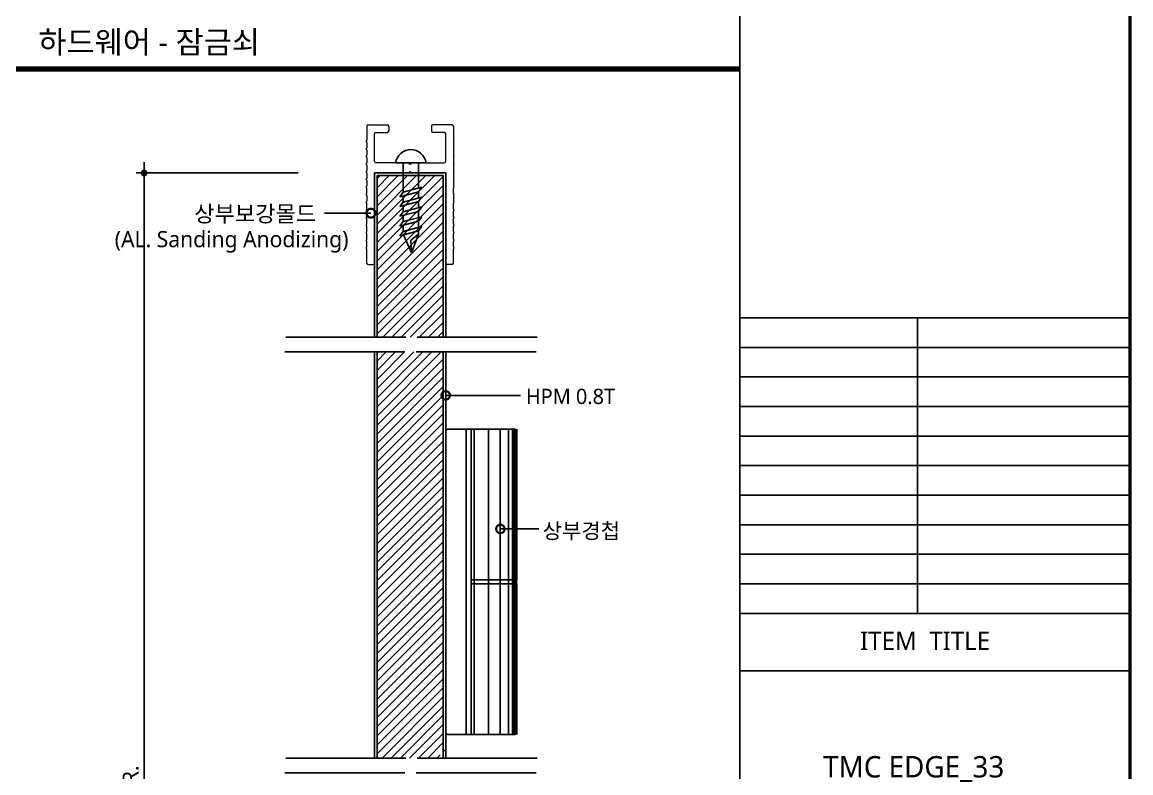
# Model space of a CAD drawing. Extents: x -256 to 8104, y -176 to 5714.
# Drawn here: x 5907 to 7984, y 2333 to 3740 of the extents above; entities that cross this region are included whole.
import ezdxf
from ezdxf.enums import TextEntityAlignment as Align

# ---------------------------------------------------------------- set-up
doc = ezdxf.new("R2010")
doc.units = 0
doc.header["$LTSCALE"] = 30
doc.linetypes.add('HIDDEN2', pattern=[4.762499999999999, 3.175, -1.5875])
doc.layers.get('0').update_dxf_attribs({"linetype": 'CONTINUOUS'})
doc.layers.get('DEFPOINTS').update_dxf_attribs({"linetype": 'CONTINUOUS'})
for name, color, linetype in [('C', 2, 'CONTINUOUS'), ('curior-0Line', 252, 'CONTINUOUS'), ('DIM', 7, 'CONTINUOUS'), ('HAT', 8, 'CONTINUOUS'), ('TIT', 3, 'CONTINUOUS'), ('기타', 1, 'CONTINUOUS'), ('문자', 3, 'CONTINUOUS'), ('부자재', 4, 'CONTINUOUS'), ('상부보강몰드', 4, 'HIDDEN2'), ('치수', 1, 'CONTINUOUS'), ('판넬', 2, 'CONTINUOUS'), ('해치', 8, 'CONTINUOUS')]:
    doc.layers.add(name, color=color, linetype=linetype)
doc.styles.add('돋움', font='malgun.ttf')
doc.dimstyles.new('10', dxfattribs={"dimscale": 10, "dimtxt": 3, "dimasz": 1, "dimexe": 1.5, "dimexo": 2, "dimgap": 1, "dimtad": 1, "dimdec": 0, "dimlunit": 6, "dimtxsty": '돋움', "dimblk": 'DIMDOT', "dimcen": -1, "dimdle": 1.5, "dimclrt": 3, "dimazin": 3, "dimtfac": 1, "dimtdec": 0, "dimtix": 1, "dimtmove": 2, "dimatfit": 3, "dimldrblk": 'DIMDOT', "dimarcsym": 0})
pattern_1 = [(45, (117208.7385569096, -1599.455123129874), (-8.556430250094222, 8.556430250094222), [])]

# ---------------------------------------------------------------- blocks, each defined once
blk = doc.blocks.new('DIMDOT')
at = {"linetype": 'Continuous'}
blk.add_line((-2, 0), (2, 0), dxfattribs=at)
for radius in [0.5, 0.25]:
    blk.add_circle((0, 0), radius, dxfattribs=at)
blk = doc.blocks.new('*D898')
at = {"layer": 'DEFPOINTS', "color": 0}
for p in [(131170.9547879393, 1893.620979314541), (130862.1928770466, -409.667832283114), (131170.9547879393, -409.667832283114)]:
    blk.add_point(p, dxfattribs=at)
at = {"layer": 'DIM', "color": 0, "lineweight": -2, "ltscale": 10}
for p, q in [((131150.9547879393, 1893.620979314541), (130847.1928770466, 1893.620979314541)), ((130862.1928770466, 1883.620979314541), (130862.1928770466, -399.667832283114)), ((131150.9547879393, -409.667832283114), (130847.1928770466, -409.667832283114))]:
    blk.add_line(p, q, dxfattribs=at)
at = {"layer": 'DIM', "color": 0, "lineweight": -2, "xscale": 10, "yscale": 10, "zscale": 10}
for p, rotation in [((130862.1928770466, 1893.620979314541), 90), ((130862.1928770466, -409.667832283114), 270)]:
    blk.add_blockref('DIMDOT', p, dxfattribs=dict(at, rotation=rotation))
at = {"layer": 'DIM', "color": 3, "insert": (130836.9585020466, 741.9765735157134), "char_height": 30, "attachment_point": 5, "rotation": 90, "style": '돋움'}
blk.add_mtext('VAR.', dxfattribs=at)
blk = doc.blocks.new('A$C13EB2441')
for p, q in [((0.8368111187810428, 7.374726000362898), (0.8368111187810428, 14.11461864703324)), ((0.8368111187810428, 6.73989023312788), (0.8368111187810428, -2.413542461e-06))]:
    blk.add_line(p, q)
blk = doc.blocks.new('_DOTSMALL')
at = {"color": 0, "linetype": 'ByBlock', "const_width": 0.5}
blk.add_lwpolyline([(-0.0625, 0, 1), (0.0625, 0, 1)], format="xyb", close=True, dxfattribs=at)
blk = doc.blocks.new('A$C63EC304E')
at = {"layer": '치수', "color": 1, "xscale": 2.5, "yscale": 2.5, "zscale": 2.5, "rotation": 234.3098741996962}
blk.add_blockref('_DOTSMALL', (0.3122711487351353, 0.3122689042671141), dxfattribs=at)
blk = doc.blocks.new('A$C2BC9653E')
at = {"layer": '치수', "xscale": 0.3333333333333333, "yscale": 0.3333333333333333, "zscale": 0.3333333333333333}
blk.add_blockref('A$C63EC304E', (7.59378804105e-05, 7.69076509641e-05), dxfattribs=at)
blk = doc.blocks.new('A$C7FC71301')
at = {"layer": '치수', "rotation": 180}
blk.add_blockref('A$C2BC9653E', (0.2083304700627195, 0.2083319399498578), dxfattribs=at)
blk = doc.blocks.new('A$C4A20372B')
at = {"layer": '치수'}
blk.add_blockref('A$C7FC71301', (0, 0), dxfattribs=at)
blk = doc.blocks.new('A$C566469F5')
at = {"layer": '치수'}
blk.add_blockref('A$C4A20372B', (1.4837169147e-06, -7.523958629e-07), dxfattribs=at)
blk = doc.blocks.new('A$C7E317CD4')
at = {"layer": '해치', "xscale": 2, "yscale": 2, "zscale": 2}
blk.add_blockref('A$C566469F5', (-7.38963099138e-05, -7.19324398233e-05), dxfattribs=at)
blk = doc.blocks.new('A$C601D7F27')
at = {"layer": '치수'}
blk.add_blockref('A$C7E317CD4', (7.25629724911e-05, 7.2882110544e-05), dxfattribs=at)
blk = doc.blocks.new('A$C38802C08')
at = {"layer": '치수'}
blk.add_blockref('A$C601D7F27', (2.970571586e-06, 3.044569894e-06), dxfattribs=at)
blk = doc.blocks.new('EDGE_33', base_point=(124726.2851637846, -1563.680664004414))
at = {"layer": 'HAT', "transparency": 33554687}
h = blk.add_hatch(dxfattribs=at)
h.set_pattern_fill('ANSI31', color=256, scale=3.811218804781941)
h.set_pattern_definition(pattern_1)
h.paths.add_polyline_path([(131352.1960923509, 1585.907108806228), (131373.3666999737, 1585.907108806228), (131422.3028821355, 1585.90710880629), (131422.3028821355, 1888.856955808564), (131298.4382709801, 1888.856955808564), (131298.4382709801, 1585.907108806228)])
at = {"layer": 'HAT'}
h = blk.add_hatch(dxfattribs=at)
h.set_pattern_fill('ANSI31', color=256, scale=3.811218804781941, style=0)
h.set_pattern_definition(pattern_1)
edge = h.paths.add_edge_path()
edge.add_line((131422.3028821355, 1511.793564162481), (131365.697075861, 1511.793564162481))
edge.add_arc((131363.7120660668, 1511.793564162481), 1.985009794158376, -54.30987419960502, 1.2522605175036006e-10, ccw=False)
edge.add_arc((131363.7120660668, 1511.793564162481), 1.985009794158376, 125.69012580032211, 305.69012580032205, ccw=False)
edge.add_arc((131363.7120660668, 1511.793564162481), 1.985009794158376, 1.2511236491263844e-10, 125.69012580024909, ccw=False)
edge.add_line((131365.6970758611, 1511.793564162481), (131422.3028821356, 1511.793564162481))
edge.add_line((131422.3028821355, 1511.793564162481), (131422.3028821355, 1558.250656131242))
edge.add_line((131422.3028821355, 1558.25065613149), (131412.53035901, 1558.25065613149))
edge.add_spline(control_points=[(131409.844794464, 1550.816264175212), (131410.745381341, 1553.319027362502), (131411.6459682178, 1555.821790549797), (131412.53035901, 1558.25065613149)], knot_values=[0, 0, 0, 0, 0.152075640062739, 0.152075640062739, 0.152075640062739, 0.152075640062739], degree=3, periodic=0)
edge.add_line((131412.53035901, 1558.25065613149), (131360.3705765578, 1558.25065613149))
edge.add_line((131360.3705765578, 1558.25065613149), (131360.3705765578, 797.414871767609))
edge.add_line((131360.3705765578, 797.4148717676089), (131414.427406875, 797.4148717676089))
edge.add_spline(control_points=[(131414.427406875, 797.4148717676089), (131417.4610192551, 805.7462980580804), (131420.3040672285, 813.2082393002547), (131422.3028821355, 816.8182123754868)], knot_values=[0.152075640062739, 0.152075640062739, 0.152075640062739, 0.152075640062739, 0.6737212162656254, 0.6737212162656254, 0.6737212162656254, 0.6737212162656254], degree=3, periodic=0)
edge.add_spline(control_points=[(131424.6123274886, 797.4148717676089), (131425.1059260485, 806.9612351645319), (131426.1398069313, 821.5468041546246), (131423.3584415676, 818.7246125707625), (131422.3028821355, 816.8182123754868)], knot_values=[0.6737212162656256, 0.6737212162656256, 0.6737212162656256, 0.6737212162656256, 1.332502940259612, 1.607980127365805, 1.607980127365805, 1.607980127365805, 1.607980127365805], degree=3, periodic=0)
edge.add_line((131422.3028821357, 816.8182123754868), (131422.3028821357, 1511.793564162423))
h.paths.add_polyline_path([(131360.3705765578, 1558.25065613149), (131298.4382709801, 1558.25065613149), (131298.4382709801, 797.4148717676089), (131360.3705765578, 797.4148717676089)])
at = {"color": 2}
for points in [[(124725.5932011207, 3974.713300504356), (131977.9348948512, 3974.713300504356), (131977.9348948512, -1563.601877055704), (124725.5932011207, -1563.601877055704)], [(124725.5932011207, 3974.713300504356), (131977.9348948512, 3974.713300504356), (131977.9348948512, -1563.601877055704), (124725.5932011207, -1563.601877055704)], [(124725.5932011207, 3974.713300504356), (132707.5092856243, 3974.713300504356), (132707.5092856243, -1563.601877055704), (124725.5932011207, -1563.601877055704)]]:
    blk.add_lwpolyline(points, close=True, dxfattribs=at)
at = {"color": 8, "const_width": 10}
blk.add_lwpolyline([(130558.2678513288, 2088.329298692055), (131977.9348948512, 2088.329298692055)], dxfattribs=at)
at = {"layer": 'C'}
for p, q in [((131298.4382709801, 1888.856955808564), (131298.4382709801, 1585.90710880629)), ((131298.4382709801, 1888.856955808564), (131422.3028821355, 1888.856955808564)), ((131298.4382709801, 1888.856955808564), (131422.3028821355, 1888.856955808564)), ((131298.4382709801, 1888.856955808564), (131422.3028821355, 1888.856955808564)), ((131422.3028821355, 1585.90710880629), (131422.3028821355, 1888.856955808564)), ((131298.4382709801, 1558.25065613149), (131298.4382709801, 797.4148717676089)), ((131422.3028821355, 797.4148717676089), (131422.3028821355, 1558.25065613149))]:
    blk.add_line(p, q, dxfattribs=at)
at = {"layer": 'curior-0Line'}
for p, q in [((131977.9348948512, 3974.713300504356), (131977.9348948512, -1562.847903992784)), ((131978.2753329751, 1622.264212970369), (132710.3727078306, 1622.264212970369)), ((132310.5290052449, 1622.264212970369), (132310.5290052449, 1068.508092520655)), ((131978.2753329751, 1566.888600925397), (132710.3727078306, 1566.888600925397)), ((131978.2753329751, 1511.512988880428), (132710.3727078306, 1511.512988880428)), ((131978.2753329751, 1456.137376835455), (132710.3727078306, 1456.137376835455)), ((131978.2753329751, 1400.761764790483), (132710.3727078306, 1400.761764790483)), ((131978.2753329751, 1345.386152745514), (132710.3727078306, 1345.386152745514)), ((131978.2753329751, 1290.010540700541), (132710.3727078306, 1290.010540700541)), ((131978.2753329751, 1234.634928655569), (132710.3727078306, 1234.634928655569)), ((131978.2753329751, 1179.259316610596), (132710.3727078306, 1179.259316610596)), ((131978.2753329751, 1123.883704565627), (132710.3727078306, 1123.883704565627)), ((131978.2753329751, 1068.508092520655), (132710.3727078306, 1068.508092520655))]:
    blk.add_line(p, q, dxfattribs=at)
for points in [[(132710.3727078306, 3974.713300504356), (131977.9348948512, 3974.713300504356), (131977.9348948512, -1563.601877055704), (132710.3727078306, -1563.601877055704)], [(131978.2753329751, 1068.508092520655), (132710.3727078306, 1068.508092520655), (132710.3727078306, 960.7810542314564), (131978.2753329751, 960.7810542314564)]]:
    blk.add_lwpolyline(points, close=True, dxfattribs=at)
at = {"layer": '기타', "color": 1}
for p, q in [((131347.4716826617, 1857.536729843107), (131347.4716826617, 1912.677073338453)), ((131376.0556407593, 1865.134597126367), (131376.0556407593, 1912.677073338453)), ((131341.063862491, 1849.157215769223), (131376.0556407593, 1858.458337971441)), ((131347.2850380092, 1857.487118054161), (131341.063862491, 1849.157215769223)), ((131347.2850380092, 1857.487118054161), (131382.2768162772, 1866.788240255935)), ((131347.3316991722, 1839.145804295777), (131382.3234774405, 1848.446926497551)), ((131347.4716826617, 1839.183013137821), (131347.4716826617, 1850.860470688176)), ((131382.2768162772, 1866.788240255935), (131376.0556407593, 1858.458337971441)), ((131376.0556407593, 1846.780880420638), (131376.0556407593, 1858.458337971441)), ((131382.3234774405, 1848.446926497551), (131376.1023019225, 1840.117024213056)), ((131341.1105236542, 1830.815902010616), (131376.1023019225, 1840.117024213056)), ((131347.3316991722, 1839.145804295777), (131341.1105236542, 1830.815902010616)), ((131347.3783603352, 1820.804490537174), (131382.3701386035, 1830.105612738948)), ((131347.4716826617, 1820.829296431866), (131347.4716826617, 1832.506753982225)), ((131376.0556407593, 1828.427163714687), (131376.0556407593, 1840.104621265708)), ((131382.3701386035, 1830.105612738948), (131376.1489630855, 1821.775710454449)), ((131341.1571848173, 1812.474588252231), (131376.1489630855, 1821.775710454449)), ((131347.3783603352, 1820.804490537174), (131341.1571848173, 1812.474588252231)), ((131347.4250214987, 1802.463176778789), (131382.4167997668, 1811.764298980563)), ((131347.4716826617, 1802.475579726137), (131347.4716826617, 1814.153037276939)), ((131376.0556407593, 1810.073447008954), (131376.0556407593, 1821.750904559756)), ((131382.4167997668, 1811.764298980563), (131376.1956242485, 1803.434396696068)), ((131341.2038459805, 1794.133274493628), (131376.1956242485, 1803.434396696068)), ((131347.4250214987, 1802.463176778789), (131341.2038459805, 1794.133274493628)), ((131347.4716826617, 1784.121863020186), (131347.4716826617, 1795.799320571207)), ((131347.4716826617, 1784.121863020186), (131382.4634609302, 1793.42298522196)), ((131376.0556407593, 1791.719730303668), (131376.0556407593, 1803.397187854027)), ((131382.4634609302, 1793.42298522196), (131376.2422854118, 1785.093082937461)), ((131341.250507144, 1775.791960735243), (131376.2422854118, 1785.093082937461)), ((131347.4716826617, 1784.121863020186), (131341.250507144, 1775.791960735243)), ((131348.2224680501, 1777.555030339258), (131362.7286064549, 1743.9666215091)), ((131376.0556407593, 1778.816261377926), (131361.8391520023, 1767.523793799946)), ((131361.8391520023, 1767.523793799946), (131362.7286064549, 1743.9666215091)), ((131362.7286064549, 1743.9666215091), (131376.0556407593, 1778.816261377926)), ((131376.0556407593, 1778.816261377926), (131376.0556407593, 1785.043471148738))]:
    blk.add_line(p, q, dxfattribs=at)
blk.add_arc((131361.7637531796, 1908.467130299161), 28.89250316521791, 8.378428750387245, 171.6215712496043, dxfattribs=at)
at = {"layer": '부자재'}
for p, q in [((131430.8781244465, 1413.466208290602), (131556.6483450041, 1413.466208290602)), ((131465.1790936893, 1413.466208290602), (131465.1790936893, 841.7833875733104)), ((131474.7790049227, 1413.466208290602), (131474.7790049227, 841.7833875733104)), ((131427.0669056415, 1409.654989485598), (131427.0669056415, 845.5946063776482)), ((131560.4595638089, 1409.654989485598), (131560.4595638089, 1131.436016736292)), ((131474.7790049227, 1131.436016736292), (131560.4595638089, 1131.436016736292)), ((131474.7790049227, 1123.813579126951), (131560.4595638089, 1123.813579126951)), ((131559.2660746435, 1131.436016736292), (131559.2660746435, 1123.813579126951)), ((131560.4595638089, 1123.813579126951), (131560.4595638091, 845.5946063776482)), ((131430.8781244463, 841.7833875733104), (131556.6483450041, 841.7833875733104))]:
    blk.add_line(p, q, dxfattribs=at)
for centre, start, end in [((131430.8781244465, 1409.654989485598), 90, 180), ((131556.6483450041, 1409.654989485598), 0, 90), ((131430.8781244463, 845.5946063776482), 180, 270), ((131556.6483450041, 845.5946063776482), 270, 0)]:
    blk.add_arc(centre, 3.811218804781941, start, end, dxfattribs=at)
at = {"layer": '상부보강몰드', "linetype": 'Continuous', "lineweight": 15}
for p, q in [((131279.3821769562, 1981.214520317257), (131279.3821769562, 1955.322177218494)), ((131282.2405910598, 1984.072934420839), (131317.494365004, 1984.072934420839)), ((131320.3527791076, 1981.214520317257), (131320.3527791076, 1972.639278006494)), ((131400.388374008, 1981.214520317257), (131400.388374008, 1972.639278006494)), ((131438.5005620559, 1984.072934420839), (131403.2467881116, 1984.072934420839)), ((131441.3589761594, 1981.214520317257), (131441.3589761594, 1955.322177218494)), ((131293.6742474741, 1915.535487442039), (131293.6742474741, 1966.922449799322)), ((131296.5326615777, 1969.780863902908), (131317.494365004, 1969.780863902908)), ((131424.2084915379, 1969.780863902908), (131403.2467881116, 1969.780863902908)), ((131427.0669056415, 1915.535487442039), (131427.0669056415, 1966.922449799322)), ((131279.3821769562, 1950.955877552757), (131279.3821769562, 1941.030106700562)), ((131279.3821769562, 1950.955877552757), (131279.3821769562, 1941.030106700562)), ((131279.3821769562, 1936.663807034822), (131279.3821769562, 1926.738036182631)), ((131279.3821769562, 1936.663807034822), (131279.3821769562, 1926.738036182631)), ((131441.3589761594, 1950.955877552757), (131441.3589761594, 1941.030106700562)), ((131441.3589761594, 1950.955877552757), (131441.3589761594, 1941.030106700562)), ((131441.3589761594, 1936.663807034822), (131441.3589761594, 1926.738036182631)), ((131441.3589761594, 1936.663807034822), (131441.3589761594, 1926.738036182631)), ((131279.3821769562, 1922.371736516891), (131279.3821769562, 1912.445965664696)), ((131279.3821769562, 1922.371736516891), (131279.3821769562, 1912.445965664696)), ((131357.9885648048, 1912.677073338453), (131296.5326615777, 1912.677073338453)), ((131360.3705765578, 1909.818659234867), (131357.9885648048, 1912.677073338453)), ((131362.7525883108, 1912.677073338453), (131360.3705765578, 1909.818659234867)), ((131362.7525883108, 1912.677073338453), (131424.2084915379, 1912.677073338453)), ((131441.3589761594, 1922.371736516891), (131441.3589761594, 1912.445965664696)), ((131441.3589761594, 1922.371736516891), (131441.3589761594, 1912.445965664696)), ((131279.3821769562, 1908.079665998959), (131279.3821769562, 1898.153895146765)), ((131279.3821769562, 1908.079665998959), (131279.3821769562, 1898.153895146765)), ((131279.3821769562, 1893.787595481024), (131279.3821769562, 1883.861824628833)), ((131279.3821769562, 1893.787595481024), (131279.3821769562, 1883.861824628833)), ((131293.6742474741, 1893.620979314541), (131293.6742474741, 1724.974547202941)), ((131293.6742474741, 1893.620979314541), (131357.9885648048, 1893.620979314541)), ((131357.9885648048, 1893.620979314541), (131360.3705765578, 1896.479393417909)), ((131360.3705765578, 1896.479393417909), (131362.7525883108, 1893.620979314541)), ((131427.0669056415, 1893.620979314541), (131362.7525883108, 1893.620979314541)), ((131427.0669056415, 1893.620979314541), (131427.0669056415, 1724.974547202941)), ((131441.3589761594, 1908.079665998959), (131441.3589761594, 1898.153895146765)), ((131441.3589761594, 1908.079665998959), (131441.3589761594, 1898.153895146765)), ((131441.3589761594, 1893.787595481024), (131441.3589761594, 1883.861824628833)), ((131441.3589761594, 1893.787595481024), (131441.3589761594, 1883.861824628833)), ((131279.3821769562, 1879.495524963093), (131279.3821769562, 1869.569754110899)), ((131279.3821769562, 1879.495524963093), (131279.3821769562, 1869.569754110899)), ((131441.3589761594, 1879.495524963093), (131441.3589761594, 1869.569754110899)), ((131441.3589761594, 1879.495524963093), (131441.3589761594, 1869.569754110899)), ((131279.3821769562, 1855.277683592967), (131279.3821769562, 1865.203454445162)), ((131279.3821769562, 1850.911383927227), (131279.3821769562, 1840.985613075036)), ((131441.3589761594, 1855.277683592967), (131441.3589761594, 1865.203454445162)), ((131441.3589761594, 1850.911383927227), (131441.3589761594, 1840.985613075036)), ((131279.3821769562, 1826.693542557101), (131279.3821769562, 1836.619313409296)), ((131441.3589761594, 1826.693542557101), (131441.3589761594, 1836.619313409296)), ((131279.3821769562, 1812.40147203917), (131279.3821769562, 1822.327242891364)), ((131279.3821769562, 1798.109401521239), (131279.3821769562, 1808.035172373433)), ((131441.3589761594, 1812.40147203917), (131441.3589761594, 1822.327242891364)), ((131441.3589761594, 1798.109401521239), (131441.3589761594, 1808.035172373433)), ((131279.3821769562, 1783.817331003307), (131279.3821769562, 1793.743101855502)), ((131441.3589761594, 1783.817331003307), (131441.3589761594, 1793.743101855502)), ((131279.3821769562, 1769.525260485372), (131279.3821769562, 1779.451031337567)), ((131279.3821769562, 1755.233189967441), (131279.3821769562, 1765.158960819636)), ((131441.3589761594, 1769.525260485372), (131441.3589761594, 1779.451031337567)), ((131441.3589761594, 1755.233189967441), (131441.3589761594, 1765.158960819636)), ((131279.3821769562, 1724.974547202941), (131279.3821769562, 1750.866890301701)), ((131441.3589761594, 1724.974547202941), (131441.3589761594, 1750.866890301701)), ((131282.2405910598, 1722.116133099355), (131290.8158333705, 1722.116133099355)), ((131438.5005620559, 1722.116133099355), (131429.9253197451, 1722.116133099355))]:
    blk.add_line(p, q, dxfattribs=at)
for centre, radius, start, end in [((131282.2405910598, 1981.214520317257), 2.858414103586461, 90, 180), ((131282.2405910598, 1981.214520317257), 2.858414103586461, 90, 180), ((131317.494365004, 1981.214520317257), 2.858414103586461, 0, 90), ((131403.2467881116, 1981.214520317257), 2.858414103586461, 90, 180), ((131438.5005620559, 1981.214520317257), 2.858414103586461, 0, 90), ((131438.5005620559, 1981.214520317257), 2.858414103586461, 0, 90), ((131279.3821769562, 1953.139027385625), 1.42920705179323, 113.5781784778864, 246.4218215221136), ((131279.3821769562, 1953.139027385625), 1.42920705179323, 113.5781784778864, 246.4218215221136), ((131279.3821769562, 1953.139027385625), 1.42920705179323, 113.5781784778864, 246.4218215221136), ((131279.3821769562, 1953.139027385625), 1.42920705179323, 113.5781784778864, 246.4218215221136), ((131278.429372255, 1955.322177218494), 0.952804701195487, 293.5781784789046, 0), ((131278.429372255, 1955.322177218494), 0.952804701195487, 293.5781784789046, 0), ((131278.429372255, 1955.322177218494), 0.952804701195487, 293.5781784789046, 0), ((131278.429372255, 1955.322177218494), 0.952804701195487, 293.5781784789046, 0), ((131296.5326615777, 1966.922449799322), 2.858414103586461, 90, 180), ((131317.494365004, 1972.639278006494), 2.858414103586461, 270, 0), ((131403.2467881116, 1972.639278006494), 2.858414103586461, 180, 270), ((131424.2084915379, 1966.922449799322), 2.858414103586461, 0, 90), ((131442.3117808606, 1955.322177218494), 0.952804701195487, 180, 246.4218215209367), ((131442.3117808606, 1955.322177218494), 0.952804701195487, 180, 246.4218215209367), ((131442.3117808606, 1955.322177218494), 0.952804701195487, 180, 246.4218215209367), ((131442.3117808606, 1955.322177218494), 0.952804701195487, 180, 246.4218215209367), ((131441.3589761594, 1953.139027385625), 1.42920705179323, 293.5781784777843, 66.42182152220846), ((131441.3589761594, 1953.139027385625), 1.42920705179323, 293.5781784777843, 66.42182152220846), ((131441.3589761594, 1953.139027385625), 1.42920705179323, 293.5781784777843, 66.42182152220846), ((131441.3589761594, 1953.139027385625), 1.42920705179323, 293.5781784777843, 66.42182152220846), ((131279.3821769562, 1938.84695686769), 1.42920705179323, 113.5781784778864, 246.4218215221136), ((131279.3821769562, 1938.84695686769), 1.42920705179323, 113.5781784778864, 246.4218215221136), ((131279.3821769562, 1938.84695686769), 1.42920705179323, 113.5781784778864, 246.4218215221136), ((131279.3821769562, 1938.84695686769), 1.42920705179323, 113.5781784778864, 246.4218215221136), ((131278.429372255, 1950.955877552757), 0.952804701195487, 0, 66.42182152109537), ((131278.429372255, 1950.955877552757), 0.952804701195487, 0, 66.42182152109537), ((131278.429372255, 1950.955877552757), 0.952804701195487, 0, 66.42182152109537), ((131278.429372255, 1950.955877552757), 0.952804701195487, 0, 66.42182152109537), ((131278.429372255, 1941.030106700562), 0.952804701195487, 293.5781784789046, 0), ((131278.429372255, 1941.030106700562), 0.952804701195487, 293.5781784789046, 0), ((131278.429372255, 1941.030106700562), 0.952804701195487, 293.5781784789046, 0), ((131278.429372255, 1941.030106700562), 0.952804701195487, 293.5781784789046, 0), ((131278.429372255, 1936.663807034822), 0.952804701195487, 0, 66.42182152109537), ((131278.429372255, 1936.663807034822), 0.952804701195487, 0, 66.42182152109537), ((131278.429372255, 1936.663807034822), 0.952804701195487, 0, 66.42182152109537), ((131278.429372255, 1936.663807034822), 0.952804701195487, 0, 66.42182152109537), ((131442.3117808606, 1950.955877552757), 0.952804701195487, 113.5781784790633, 180), ((131442.3117808606, 1950.955877552757), 0.952804701195487, 113.5781784790633, 180), ((131442.3117808606, 1950.955877552757), 0.952804701195487, 113.5781784790633, 180), ((131442.3117808606, 1950.955877552757), 0.952804701195487, 113.5781784790633, 180), ((131442.3117808606, 1941.030106700562), 0.952804701195487, 180, 246.4218215209367), ((131442.3117808606, 1941.030106700562), 0.952804701195487, 180, 246.4218215209367), ((131442.3117808606, 1941.030106700562), 0.952804701195487, 180, 246.4218215209367), ((131442.3117808606, 1941.030106700562), 0.952804701195487, 180, 246.4218215209367), ((131442.3117808606, 1936.663807034822), 0.952804701195487, 113.5781784790633, 180), ((131442.3117808606, 1936.663807034822), 0.952804701195487, 113.5781784790633, 180), ((131442.3117808606, 1936.663807034822), 0.952804701195487, 113.5781784790633, 180), ((131442.3117808606, 1936.663807034822), 0.952804701195487, 113.5781784790633, 180), ((131441.3589761594, 1938.84695686769), 1.42920705179323, 293.5781784777915, 66.42182152221575), ((131441.3589761594, 1938.84695686769), 1.42920705179323, 293.5781784777915, 66.42182152221575), ((131441.3589761594, 1938.84695686769), 1.42920705179323, 293.5781784777915, 66.42182152221575), ((131441.3589761594, 1938.84695686769), 1.42920705179323, 293.5781784777915, 66.42182152221575), ((131279.3821769562, 1924.554886349759), 1.42920705179323, 113.5781784778864, 246.4218215221136), ((131279.3821769562, 1924.554886349759), 1.42920705179323, 113.5781784778864, 246.4218215221136), ((131279.3821769562, 1924.554886349759), 1.42920705179323, 113.5781784778864, 246.4218215221136), ((131279.3821769562, 1924.554886349759), 1.42920705179323, 113.5781784778864, 246.4218215221136), ((131279.3821769562, 1910.262815831828), 1.42920705179323, 113.5781784778864, 246.4218215221136), ((131279.3821769562, 1910.262815831828), 1.42920705179323, 113.5781784778864, 246.4218215221136), ((131279.3821769562, 1910.262815831828), 1.42920705179323, 113.5781784778864, 246.4218215221136), ((131279.3821769562, 1910.262815831828), 1.42920705179323, 113.5781784778864, 246.4218215221136), ((131278.429372255, 1926.738036182631), 0.952804701195487, 293.5781784789046, 0), ((131278.429372255, 1926.738036182631), 0.952804701195487, 293.5781784789046, 0), ((131278.429372255, 1926.738036182631), 0.952804701195487, 293.5781784789046, 0), ((131278.429372255, 1926.738036182631), 0.952804701195487, 293.5781784789046, 0), ((131278.429372255, 1922.371736516891), 0.952804701195487, 0, 66.42182152109537), ((131278.429372255, 1922.371736516891), 0.952804701195487, 0, 66.42182152109537), ((131278.429372255, 1922.371736516891), 0.952804701195487, 0, 66.42182152109537), ((131278.429372255, 1922.371736516891), 0.952804701195487, 0, 66.42182152109537), ((131278.429372255, 1912.445965664696), 0.952804701195487, 293.5781784789046, 0), ((131278.429372255, 1912.445965664696), 0.952804701195487, 293.5781784789046, 0), ((131278.429372255, 1912.445965664696), 0.952804701195487, 293.5781784789046, 0), ((131278.429372255, 1912.445965664696), 0.952804701195487, 293.5781784789046, 0), ((131296.5326615777, 1915.535487442039), 2.858414103586461, 180, 270), ((131424.2084915379, 1915.535487442039), 2.858414103586461, 270, 0), ((131442.3117808606, 1926.738036182631), 0.952804701195487, 180, 246.4218215209367), ((131442.3117808606, 1926.738036182631), 0.952804701195487, 180, 246.4218215209367), ((131442.3117808606, 1926.738036182631), 0.952804701195487, 180, 246.4218215209367), ((131442.3117808606, 1926.738036182631), 0.952804701195487, 180, 246.4218215209367), ((131442.3117808606, 1922.371736516891), 0.952804701195487, 113.5781784790633, 180), ((131442.3117808606, 1922.371736516891), 0.952804701195487, 113.5781784790633, 180), ((131442.3117808606, 1922.371736516891), 0.952804701195487, 113.5781784790633, 180), ((131442.3117808606, 1922.371736516891), 0.952804701195487, 113.5781784790633, 180), ((131442.3117808606, 1912.445965664696), 0.952804701195487, 180, 246.4218215209367), ((131442.3117808606, 1912.445965664696), 0.952804701195487, 180, 246.4218215209367), ((131442.3117808606, 1912.445965664696), 0.952804701195487, 180, 246.4218215209367), ((131442.3117808606, 1912.445965664696), 0.952804701195487, 180, 246.4218215209367), ((131441.3589761594, 1924.554886349759), 1.42920705179323, 293.5781784777915, 66.42182152221575), ((131441.3589761594, 1924.554886349759), 1.42920705179323, 293.5781784777915, 66.42182152221575), ((131441.3589761594, 1924.554886349759), 1.42920705179323, 293.5781784777915, 66.42182152221575), ((131441.3589761594, 1924.554886349759), 1.42920705179323, 293.5781784777915, 66.42182152221575), ((131441.3589761594, 1910.262815831828), 1.42920705179323, 293.5781784777843, 66.42182152221575), ((131441.3589761594, 1910.262815831828), 1.42920705179323, 293.5781784777843, 66.42182152221575), ((131441.3589761594, 1910.262815831828), 1.42920705179323, 293.5781784777843, 66.42182152221575), ((131441.3589761594, 1910.262815831828), 1.42920705179323, 293.5781784777843, 66.42182152221575), ((131279.3821769562, 1895.970745313896), 1.42920705179323, 113.5781784778864, 246.4218215221136), ((131279.3821769562, 1895.970745313896), 1.42920705179323, 113.5781784778864, 246.4218215221136), ((131279.3821769562, 1895.970745313896), 1.42920705179323, 113.5781784778864, 246.4218215221136), ((131279.3821769562, 1895.970745313896), 1.42920705179323, 113.5781784778864, 246.4218215221136), ((131278.429372255, 1908.079665998959), 0.952804701195487, 0, 66.42182152109537), ((131278.429372255, 1908.079665998959), 0.952804701195487, 0, 66.42182152109537), ((131278.429372255, 1908.079665998959), 0.952804701195487, 0, 66.42182152109537), ((131278.429372255, 1908.079665998959), 0.952804701195487, 0, 66.42182152109537), ((131278.429372255, 1898.153895146765), 0.952804701195487, 293.5781784789046, 0), ((131278.429372255, 1898.153895146765), 0.952804701195487, 293.5781784789046, 0), ((131278.429372255, 1898.153895146765), 0.952804701195487, 293.5781784789046, 0), ((131278.429372255, 1898.153895146765), 0.952804701195487, 293.5781784789046, 0), ((131278.429372255, 1893.787595481024), 0.952804701195487, 0, 66.42182152109537), ((131278.429372255, 1893.787595481024), 0.952804701195487, 0, 66.42182152109537), ((131278.429372255, 1893.787595481024), 0.952804701195487, 0, 66.42182152109537), ((131278.429372255, 1893.787595481024), 0.952804701195487, 0, 66.42182152109537), ((131442.3117808606, 1908.079665998959), 0.952804701195487, 113.5781784790633, 180), ((131442.3117808606, 1908.079665998959), 0.952804701195487, 113.5781784790633, 180), ((131442.3117808606, 1908.079665998959), 0.952804701195487, 113.5781784790633, 180), ((131442.3117808606, 1908.079665998959), 0.952804701195487, 113.5781784790633, 180), ((131442.3117808606, 1898.153895146765), 0.952804701195487, 180, 246.4218215209367), ((131442.3117808606, 1898.153895146765), 0.952804701195487, 180, 246.4218215209367), ((131442.3117808606, 1898.153895146765), 0.952804701195487, 180, 246.4218215209367), ((131442.3117808606, 1898.153895146765), 0.952804701195487, 180, 246.4218215209367), ((131442.3117808606, 1893.787595481024), 0.952804701195487, 113.5781784790633, 180), ((131442.3117808606, 1893.787595481024), 0.952804701195487, 113.5781784790633, 180), ((131442.3117808606, 1893.787595481024), 0.952804701195487, 113.5781784790633, 180), ((131442.3117808606, 1893.787595481024), 0.952804701195487, 113.5781784790633, 180), ((131441.3589761594, 1895.970745313896), 1.42920705179323, 293.5781784777843, 66.42182152220846), ((131441.3589761594, 1895.970745313896), 1.42920705179323, 293.5781784777843, 66.42182152220846), ((131441.3589761594, 1895.970745313896), 1.42920705179323, 293.5781784777843, 66.42182152220846), ((131441.3589761594, 1895.970745313896), 1.42920705179323, 293.5781784777843, 66.42182152220846), ((131279.3821769562, 1881.678674795961), 1.42920705179323, 113.5781784778864, 246.4218215221136), ((131279.3821769562, 1881.678674795961), 1.42920705179323, 113.5781784778864, 246.4218215221136), ((131279.3821769562, 1881.678674795961), 1.42920705179323, 113.5781784778864, 246.4218215221136), ((131279.3821769562, 1881.678674795961), 1.42920705179323, 113.5781784778864, 246.4218215221136), ((131278.429372255, 1883.861824628833), 0.952804701195487, 293.5781784789046, 0), ((131278.429372255, 1883.861824628833), 0.952804701195487, 293.5781784789046, 0), ((131278.429372255, 1883.861824628833), 0.952804701195487, 293.5781784789046, 0), ((131278.429372255, 1883.861824628833), 0.952804701195487, 293.5781784789046, 0), ((131278.429372255, 1879.495524963093), 0.952804701195487, 0, 66.42182152109537), ((131278.429372255, 1879.495524963093), 0.952804701195487, 0, 66.42182152109537), ((131278.429372255, 1879.495524963093), 0.952804701195487, 0, 66.42182152109537), ((131278.429372255, 1879.495524963093), 0.952804701195487, 0, 66.42182152109537), ((131278.429372255, 1869.569754110899), 0.952804701195487, 293.5781784789046, 0), ((131278.429372255, 1869.569754110899), 0.952804701195487, 293.5781784789046, 0), ((131442.3117808606, 1883.861824628833), 0.952804701195487, 180, 246.4218215209367), ((131442.3117808606, 1883.861824628833), 0.952804701195487, 180, 246.4218215209367), ((131442.3117808606, 1883.861824628833), 0.952804701195487, 180, 246.4218215209367), ((131442.3117808606, 1883.861824628833), 0.952804701195487, 180, 246.4218215209367), ((131442.3117808606, 1879.495524963093), 0.952804701195487, 113.5781784790633, 180), ((131442.3117808606, 1879.495524963093), 0.952804701195487, 113.5781784790633, 180), ((131442.3117808606, 1879.495524963093), 0.952804701195487, 113.5781784790633, 180), ((131442.3117808606, 1879.495524963093), 0.952804701195487, 113.5781784790633, 180), ((131442.3117808606, 1869.569754110899), 0.952804701195487, 180, 246.4218215209367), ((131442.3117808606, 1869.569754110899), 0.952804701195487, 180, 246.4218215209367), ((131441.3589761594, 1881.678674795961), 1.42920705179323, 293.5781784777915, 66.42182152221575), ((131441.3589761594, 1881.678674795961), 1.42920705179323, 293.5781784777915, 66.42182152221575), ((131441.3589761594, 1881.678674795961), 1.42920705179323, 293.5781784777915, 66.42182152221575), ((131441.3589761594, 1881.678674795961), 1.42920705179323, 293.5781784777915, 66.42182152221575), ((131279.3821769562, 1867.38660427803), 1.42920705179323, 113.5781784778864, 246.4218215221136), ((131279.3821769562, 1867.38660427803), 1.42920705179323, 113.5781784778864, 246.4218215221136), ((131279.3821769562, 1853.094533760099), 1.42920705179323, 113.5781784778864, 246.4218215221136), ((131279.3821769562, 1853.094533760099), 1.42920705179323, 113.5781784778864, 246.4218215221136), ((131278.429372255, 1865.203454445162), 0.952804701195487, 0, 66.42182152109537), ((131278.429372255, 1865.203454445162), 0.952804701195487, 0, 66.42182152109537), ((131278.429372255, 1855.277683592967), 0.952804701195487, 293.5781784789046, 0), ((131278.429372255, 1855.277683592967), 0.952804701195487, 293.5781784789046, 0), ((131278.429372255, 1850.911383927227), 0.952804701195487, 0, 66.42182152109537), ((131278.429372255, 1850.911383927227), 0.952804701195487, 0, 66.42182152109537), ((131442.3117808606, 1865.203454445162), 0.952804701195487, 113.5781784790633, 180), ((131442.3117808606, 1865.203454445162), 0.952804701195487, 113.5781784790633, 180), ((131442.3117808606, 1855.277683592967), 0.952804701195487, 180, 246.4218215209367), ((131442.3117808606, 1855.277683592967), 0.952804701195487, 180, 246.4218215209367), ((131442.3117808606, 1850.911383927227), 0.952804701195487, 113.5781784790633, 180), ((131442.3117808606, 1850.911383927227), 0.952804701195487, 113.5781784790633, 180), ((131441.3589761594, 1867.38660427803), 1.42920705179323, 293.5781784777843, 66.42182152221575), ((131441.3589761594, 1867.38660427803), 1.42920705179323, 293.5781784777843, 66.42182152221575), ((131441.3589761594, 1853.094533760099), 1.42920705179323, 293.5781784777843, 66.42182152221575), ((131441.3589761594, 1853.094533760099), 1.42920705179323, 293.5781784777843, 66.42182152221575), ((131279.3821769562, 1838.802463242168), 1.42920705179323, 113.5781784778864, 246.4218215221136), ((131278.429372255, 1840.985613075036), 0.952804701195487, 293.5781784789046, 0), ((131278.429372255, 1836.619313409296), 0.952804701195487, 0, 66.42182152109537), ((131442.3117808606, 1840.985613075036), 0.952804701195487, 180, 246.4218215209367), ((131442.3117808606, 1836.619313409296), 0.952804701195487, 113.5781784790633, 180), ((131441.3589761594, 1838.802463242168), 1.42920705179323, 293.5781784777843, 66.42182152220846), ((131279.3821769562, 1824.510392724233), 1.42920705179323, 113.5781784778864, 246.4218215221136), ((131279.3821769562, 1824.510392724233), 1.42920705179323, 113.5781784778864, 246.4218215221136), ((131279.3821769562, 1810.218322206301), 1.42920705179323, 113.5781784778864, 246.4218215221136), ((131279.3821769562, 1810.218322206301), 1.42920705179323, 113.5781784778864, 246.4218215221136), ((131278.429372255, 1826.693542557101), 0.952804701195487, 293.5781784789046, 0), ((131278.429372255, 1826.693542557101), 0.952804701195487, 293.5781784789046, 0), ((131278.429372255, 1822.327242891364), 0.952804701195487, 0, 66.42182152109537), ((131278.429372255, 1822.327242891364), 0.952804701195487, 0, 66.42182152109537), ((131278.429372255, 1812.40147203917), 0.952804701195487, 293.5781784789046, 0), ((131278.429372255, 1812.40147203917), 0.952804701195487, 293.5781784789046, 0), ((131278.429372255, 1808.035172373433), 0.952804701195487, 0, 66.42182152109537), ((131278.429372255, 1808.035172373433), 0.952804701195487, 0, 66.42182152109537), ((131442.3117808606, 1826.693542557101), 0.952804701195487, 180, 246.4218215209367), ((131442.3117808606, 1826.693542557101), 0.952804701195487, 180, 246.4218215209367), ((131442.3117808606, 1822.327242891364), 0.952804701195487, 113.5781784790633, 180), ((131442.3117808606, 1822.327242891364), 0.952804701195487, 113.5781784790633, 180), ((131442.3117808606, 1812.40147203917), 0.952804701195487, 180, 246.4218215209367), ((131442.3117808606, 1812.40147203917), 0.952804701195487, 180, 246.4218215209367), ((131442.3117808606, 1808.035172373433), 0.952804701195487, 113.5781784790633, 180), ((131442.3117808606, 1808.035172373433), 0.952804701195487, 113.5781784790633, 180), ((131441.3589761594, 1824.510392724233), 1.42920705179323, 293.5781784777915, 66.42182152221575), ((131441.3589761594, 1824.510392724233), 1.42920705179323, 293.5781784777915, 66.42182152221575), ((131441.3589761594, 1810.218322206301), 1.42920705179323, 293.5781784777843, 66.42182152221575), ((131441.3589761594, 1810.218322206301), 1.42920705179323, 293.5781784777843, 66.42182152221575), ((131279.3821769562, 1795.92625168837), 1.42920705179323, 113.5781784778864, 246.4218215221136), ((131279.3821769562, 1795.92625168837), 1.42920705179323, 113.5781784778864, 246.4218215221136), ((131278.429372255, 1798.109401521239), 0.952804701195487, 293.5781784789046, 0), ((131278.429372255, 1798.109401521239), 0.952804701195487, 293.5781784789046, 0), ((131278.429372255, 1793.743101855502), 0.952804701195487, 0, 66.42182152109537), ((131278.429372255, 1793.743101855502), 0.952804701195487, 0, 66.42182152109537), ((131442.3117808606, 1798.109401521239), 0.952804701195487, 180, 246.4218215209367), ((131442.3117808606, 1798.109401521239), 0.952804701195487, 180, 246.4218215209367), ((131442.3117808606, 1793.743101855502), 0.952804701195487, 113.5781784790633, 180), ((131442.3117808606, 1793.743101855502), 0.952804701195487, 113.5781784790633, 180), ((131441.3589761594, 1795.92625168837), 1.42920705179323, 293.5781784777843, 66.42182152220846), ((131441.3589761594, 1795.92625168837), 1.42920705179323, 293.5781784777843, 66.42182152220846), ((131279.3821769562, 1781.634181170435), 1.42920705179323, 113.5781784778864, 246.4218215221136), ((131279.3821769562, 1781.634181170435), 1.42920705179323, 113.5781784778864, 246.4218215221136), ((131279.3821769562, 1767.342110652504), 1.42920705179323, 113.5781784778864, 246.4218215221136), ((131279.3821769562, 1767.342110652504), 1.42920705179323, 113.5781784778864, 246.4218215221136), ((131278.429372255, 1783.817331003307), 0.952804701195487, 293.5781784789046, 0), ((131278.429372255, 1783.817331003307), 0.952804701195487, 293.5781784789046, 0), ((131278.429372255, 1779.451031337567), 0.952804701195487, 0, 66.42182152109537), ((131278.429372255, 1779.451031337567), 0.952804701195487, 0, 66.42182152109537), ((131278.429372255, 1769.525260485372), 0.952804701195487, 293.5781784789046, 0), ((131278.429372255, 1769.525260485372), 0.952804701195487, 293.5781784789046, 0), ((131278.429372255, 1765.158960819636), 0.952804701195487, 0, 66.42182152109537), ((131278.429372255, 1765.158960819636), 0.952804701195487, 0, 66.42182152109537), ((131442.3117808606, 1783.817331003307), 0.952804701195487, 180, 246.4218215209367), ((131442.3117808606, 1783.817331003307), 0.952804701195487, 180, 246.4218215209367), ((131442.3117808606, 1779.451031337567), 0.952804701195487, 113.5781784790633, 180), ((131442.3117808606, 1779.451031337567), 0.952804701195487, 113.5781784790633, 180), ((131442.3117808606, 1769.525260485372), 0.952804701195487, 180, 246.4218215209367), ((131442.3117808606, 1769.525260485372), 0.952804701195487, 180, 246.4218215209367), ((131442.3117808606, 1765.158960819636), 0.952804701195487, 113.5781784790633, 180), ((131442.3117808606, 1765.158960819636), 0.952804701195487, 113.5781784790633, 180), ((131441.3589761594, 1781.634181170435), 1.42920705179323, 293.5781784777915, 66.42182152221575), ((131441.3589761594, 1781.634181170435), 1.42920705179323, 293.5781784777915, 66.42182152221575), ((131441.3589761594, 1767.342110652504), 1.42920705179323, 293.5781784777843, 66.42182152221575), ((131441.3589761594, 1767.342110652504), 1.42920705179323, 293.5781784777843, 66.42182152221575), ((131279.3821769562, 1753.050040134573), 1.42920705179323, 113.5781784778864, 246.4218215221136), ((131279.3821769562, 1753.050040134573), 1.42920705179323, 113.5781784778864, 246.4218215221136), ((131278.429372255, 1755.233189967441), 0.952804701195487, 293.5781784789046, 0), ((131278.429372255, 1755.233189967441), 0.952804701195487, 293.5781784789046, 0), ((131278.429372255, 1750.866890301701), 0.952804701195487, 0, 66.42182152109537), ((131278.429372255, 1750.866890301701), 0.952804701195487, 0, 66.42182152109537), ((131442.3117808606, 1755.233189967441), 0.952804701195487, 180, 246.4218215209367), ((131442.3117808606, 1755.233189967441), 0.952804701195487, 180, 246.4218215209367), ((131442.3117808606, 1750.866890301701), 0.952804701195487, 113.5781784790633, 180), ((131442.3117808606, 1750.866890301701), 0.952804701195487, 113.5781784790633, 180), ((131441.3589761594, 1753.050040134573), 1.42920705179323, 293.5781784777843, 66.42182152220846), ((131441.3589761594, 1753.050040134573), 1.42920705179323, 293.5781784777843, 66.42182152220846), ((131282.2405910598, 1724.974547202941), 2.858414103586461, 180, 270), ((131290.8158333705, 1724.974547202941), 2.858414103586461, 270, 0), ((131429.9253197451, 1724.974547202941), 2.858414103586461, 180, 270), ((131438.5005620559, 1724.974547202941), 2.858414103586461, 270, 0)]:
    blk.add_arc(centre, radius, start, end, dxfattribs=at)
at = {"layer": '치수'}
for p, q in [((131199.8572802484, 1818.350025323331), (131286.9679371186, 1818.350025323331)), ((131426.1445925492, 1476.907521838888), (131567.2277766235, 1476.907521838888)), ((131528.549407129, 1226.762581913468), (131601.4663182811, 1226.762581913468))]:
    blk.add_line(p, q, dxfattribs=at)
at = {"layer": '판넬', "color": 1}
for p, q in [((131390.3478942157, 1912.677073338453), (131333.1796121438, 1912.677073338453)), ((131293.6742474741, 1893.620979314541), (131293.6742474741, 1585.90710880629)), ((131293.6742474741, 1893.620979314541), (131427.0669056415, 1893.620979314541)), ((131427.0669056415, 1585.90710880629), (131427.0669056415, 1893.620979314541)), ((131293.6742474741, 1558.25065613149), (131293.6742474741, 797.4148717676089)), ((131427.0669056415, 1558.25065613149), (131427.0669056415, 797.4148717676089)), ((131293.6742474741, 1527.542242040459), (131293.6742474741, 841.5228571797106)), ((131427.0669056415, 1527.542242040459), (131427.0669056415, 841.5228571797106))]:
    blk.add_line(p, q, dxfattribs=at)
at = {"layer": '해치', "color": 3}
blk.add_line((131293.6742474741, 1893.620979314541), (131427.0669056415, 1893.620979314541), dxfattribs=at)
blk.add_line((131293.6742474741, 1893.620979314541), (131427.0669056415, 1893.620979314541), dxfattribs=at)
at = {"layer": '해치'}
for p, q in [((131480.6230789187, 841.7833875733104), (131480.6230789187, 1413.466208290602)), ((131507.2367736896, 841.7833875733104), (131507.2367736896, 1413.466208290602)), ((131528.8991012479, 841.7833875733104), (131528.8991012479, 1413.466208290602)), ((131544.8323457182, 841.7833875733104), (131544.8323457182, 1413.466208290602)), ((131551.9690847483, 841.7833875733104), (131551.9690847483, 1413.466208290602)), ((131555.5920444167, 841.7833875733104), (131555.5920444167, 1413.466208290602)), ((131558.0534583354, 841.7833875733104), (131558.0534583354, 1413.466208290602)), ((131559.4639433934, 841.7833875733104), (131559.4639433934, 1413.466208290602)), ((131559.9617536014, 1131.436016736292), (131559.9617536014, 1413.466208290602)), ((131560.2936384744, 1131.436016736292), (131560.2936384744, 1413.466208290602)), ((131559.9617536014, 841.7833875733104), (131559.9617536014, 1123.813579126951)), ((131560.2936384744, 841.7833875733104), (131560.2936384744, 1123.813579126951))]:
    blk.add_line(p, q, dxfattribs=at)
at = {"xscale": 33.34816454184198, "yscale": 33.34816454184198, "zscale": 33.34816454184198, "rotation": 270}
for p in [(131127.4331238626, 1613.81322368578), (131125.5360759976, 1586.156771010758), (131127.4331238626, 825.3209866468769), (131125.5360759976, 797.6645339720762)]:
    blk.add_blockref('A$C13EB2441', p, dxfattribs=at)
at = {"layer": '해치', "xscale": -20, "yscale": 20, "zscale": 20}
blk.add_blockref('A$C38802C08', (131291.1345951828, 1814.183359632623), dxfattribs=at)
at = {"layer": '해치', "xscale": -19.0560940239097, "yscale": 19.0560940239097, "zscale": 19.0560940239097, "rotation": 180}
for p in [(131423.0968942497, 1480.877540497315), (131525.5017088288, 1230.732600571892)]:
    blk.add_blockref('A$C38802C08', p, dxfattribs=at)
at = {"layer": 'curior-0Line', "color": 8, "insert": (132203.2851637846, 1034.319335995586), "char_height": 34.55438191606217, "width": 397.4483411115158, "attachment_point": 1}
blk.add_mtext('{\\fMalgun Gothic|b0|i0|c129|p50;\\C0;ITEM  TITLE}', dxfattribs=at)
at = {"layer": 'curior-0Line', "color": 3, "insert": (132133.97162691, 801.1259477808908), "char_height": 40, "width": 510.128187386095, "attachment_point": 1}
blk.add_mtext('{\\f맑은 고딕;TMC EDGE_33}', dxfattribs=at)
at = {"layer": 'TIT', "style": '돋움'}
blk.add_text('하드웨어 - 잠금쇠', height=42, dxfattribs=at).set_placement((131079.0454137412, 2117.843211271584), align=Align.RIGHT)
at = {"layer": '문자', "style": '돋움'}
for s, height, p in [('상부보강몰드', 30.33655341585618, (131070.2640642692, 1817.522628978937)), ('(AL. Sanding Anodizing)', 30.33655341585618, (131026.0503827726, 1765.596026189034)), ('상부경첩', 28.90481071269572, (131681.105950041, 1223.409881220125))]:
    blk.add_text(s, height=height, dxfattribs=at).set_placement(p, align=Align.MIDDLE)
blk.add_text('HPM 0.8T', height=28.58413526635637, dxfattribs=at).set_placement((131577.4314181791, 1460.76580136423))
at = {"layer": 'DIM', "ltscale": 10}
dim = blk.add_linear_dim(base=(130862.1928770466, -409.667832283114), p1=(131170.9547879393, 1893.620979314541), p2=(131170.9547879393, -409.667832283114), angle=90, text='VAR.', dimstyle='10', override={"dimtxsty": '돋움'}, dxfattribs=at)
dim.commit()
dim.dimension.update_dxf_attribs({"geometry": '*D898', "text_midpoint": (130836.9585020466, 741.9765735157134)})

msp = doc.modelspace()

# ---------------------------------------------------------------- block references
msp.add_blockref('EDGE_33', (0, 0))

doc.saveas('drawing.dxf')
